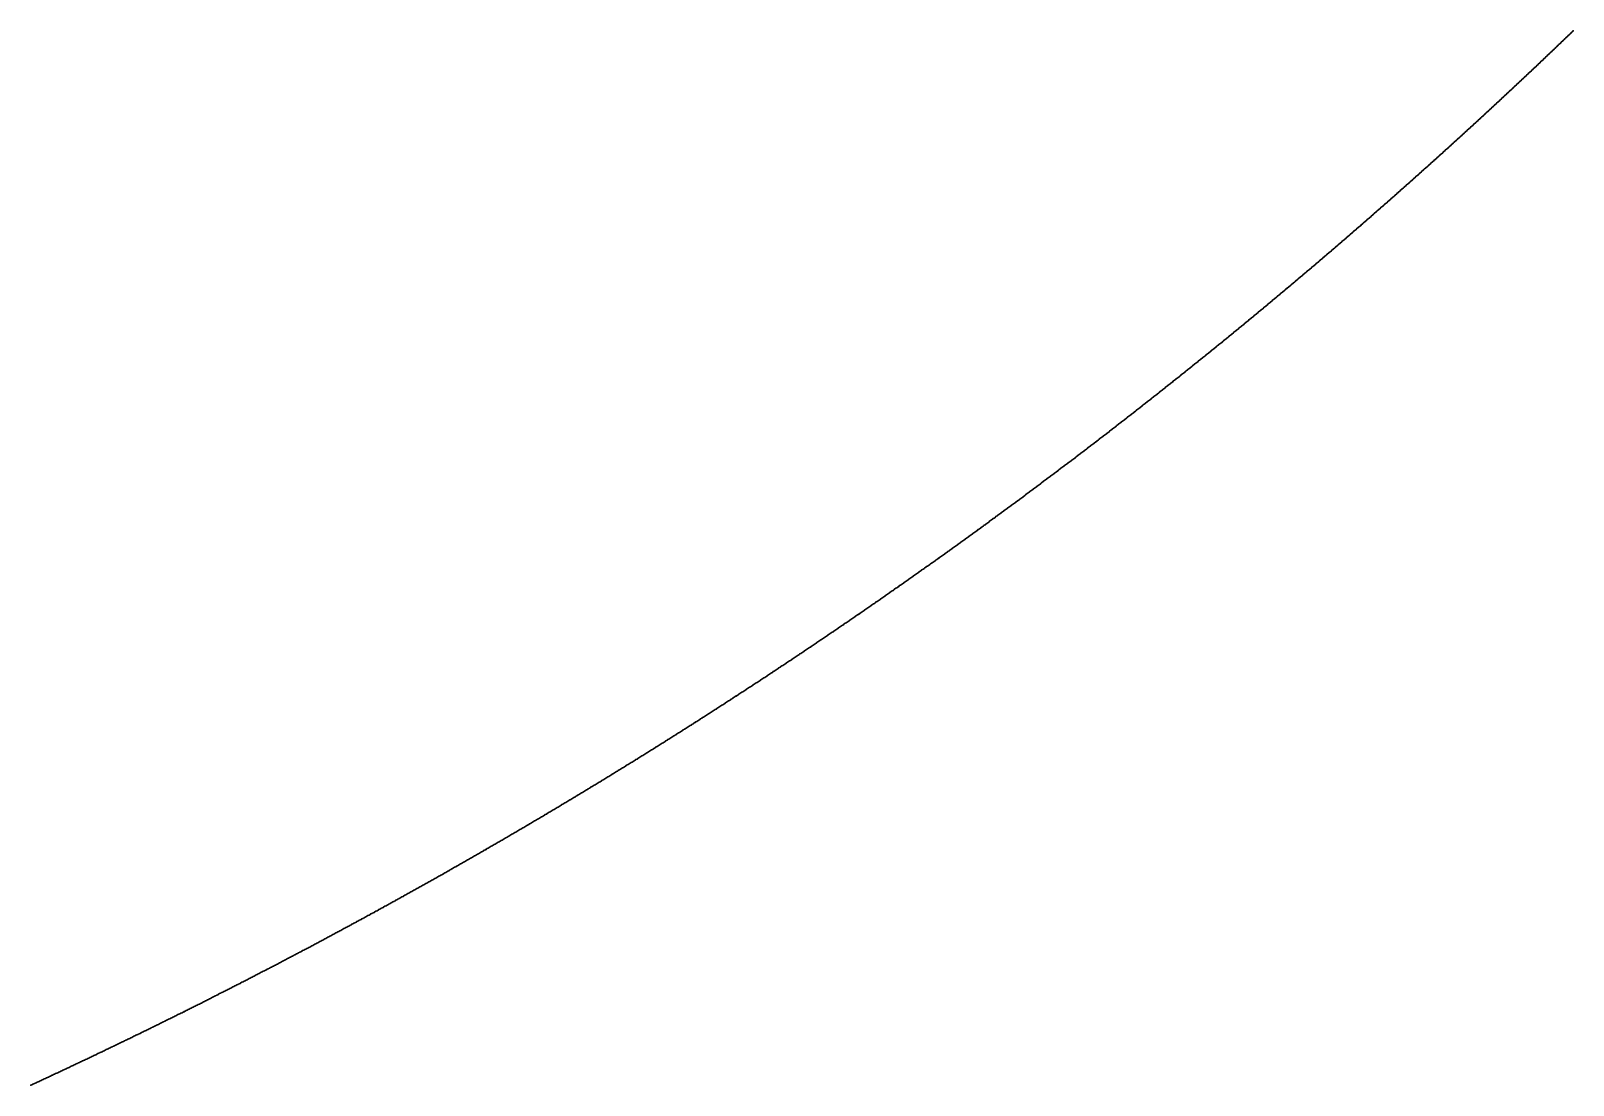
# Model space of a CAD drawing. Header units: metres. Extents: x -98 to 49, y -90 to 91.
# Drawn here: x 20.59 to 34.12, y -44.65 to -35.4 of the extents above; entities that cross this region are included whole.
import ezdxf

# ---------------------------------------------------------------- set-up
doc = ezdxf.new("R2010")
doc.units = ezdxf.units.M

msp = doc.modelspace()

# ---------------------------------------------------------------- linework, layer by layer
for p in [(34.088, -35.432), (34.096, -35.425), (34.103, -35.418), (34.11, -35.411), (34.117, -35.404), (33.951, -35.563), (33.958, -35.556), (33.966, -35.549), (33.973, -35.542), (33.98, -35.535), (33.987, -35.529), (33.995, -35.522), (34.002, -35.515), (34.009, -35.508), (34.016, -35.501), (34.023, -35.494), (34.031, -35.487), (34.038, -35.48), (34.045, -35.473), (34.052, -35.466), (34.06, -35.459), (34.067, -35.452), (34.074, -35.445), (34.081, -35.439), (33.806, -35.701), (33.814, -35.694), (33.821, -35.687), (33.828, -35.68), (33.835, -35.673), (33.843, -35.666), (33.844, -35.665), (33.85, -35.66), (33.857, -35.653), (33.864, -35.646), (33.872, -35.639), (33.879, -35.632), (33.886, -35.625), (33.893, -35.618), (33.901, -35.611), (33.908, -35.604), (33.915, -35.598), (33.922, -35.591), (33.929, -35.584), (33.937, -35.577), (33.944, -35.57), (33.661, -35.838), (33.668, -35.831), (33.675, -35.824), (33.683, -35.818), (33.69, -35.811), (33.697, -35.804), (33.704, -35.797), (33.712, -35.79), (33.719, -35.783), (33.726, -35.776), (33.734, -35.77), (33.741, -35.763), (33.748, -35.756), (33.755, -35.749), (33.763, -35.742), (33.77, -35.735), (33.777, -35.728), (33.784, -35.721), (33.792, -35.715), (33.799, -35.708), (33.515, -35.975), (33.522, -35.968), (33.529, -35.961), (33.532, -35.959), (33.537, -35.954), (33.544, -35.947), (33.551, -35.941), (33.559, -35.934), (33.566, -35.927), (33.573, -35.92), (33.581, -35.913), (33.588, -35.906), (33.595, -35.9), (33.602, -35.893), (33.61, -35.886), (33.617, -35.879), (33.624, -35.872), (33.632, -35.865), (33.639, -35.859), (33.646, -35.852), (33.653, -35.845), (33.368, -36.111), (33.375, -36.104), (33.383, -36.097), (33.39, -36.09), (33.397, -36.084), (33.405, -36.077), (33.412, -36.07), (33.419, -36.063), (33.427, -36.056), (33.434, -36.05), (33.441, -36.043), (33.449, -36.036), (33.456, -36.029), (33.463, -36.022), (33.471, -36.016), (33.478, -36.009), (33.485, -36.002), (33.493, -35.995), (33.5, -35.988), (33.507, -35.981), (33.228, -36.239), (33.236, -36.233), (33.243, -36.226), (33.25, -36.219), (33.258, -36.212), (33.265, -36.206), (33.273, -36.199), (33.28, -36.192), (33.287, -36.185), (33.295, -36.178), (33.302, -36.172), (33.309, -36.165), (33.317, -36.158), (33.324, -36.151), (33.331, -36.145), (33.339, -36.138), (33.346, -36.131), (33.353, -36.124), (33.361, -36.117), (33.073, -36.381), (33.081, -36.374), (33.088, -36.367), (33.095, -36.361), (33.103, -36.354), (33.11, -36.347), (33.118, -36.341), (33.125, -36.334), (33.132, -36.327), (33.14, -36.32), (33.147, -36.314), (33.155, -36.307), (33.162, -36.3), (33.169, -36.293), (33.177, -36.287), (33.184, -36.28), (33.191, -36.273), (33.199, -36.266), (33.206, -36.26), (33.214, -36.253), (33.217, -36.25), (33.221, -36.246), (32.925, -36.515), (32.932, -36.508), (32.94, -36.502), (32.947, -36.495), (32.955, -36.488), (32.962, -36.482), (32.97, -36.475), (32.977, -36.468), (32.984, -36.462), (32.992, -36.455), (32.999, -36.448), (33.007, -36.441), (33.014, -36.435), (33.021, -36.428), (33.029, -36.421), (33.036, -36.415), (33.044, -36.408), (33.051, -36.401), (33.058, -36.394), (33.066, -36.388), (32.776, -36.649), (32.784, -36.642), (32.791, -36.635), (32.799, -36.629), (32.806, -36.622), (32.813, -36.615), (32.821, -36.609), (32.828, -36.602), (32.836, -36.595), (32.843, -36.589), (32.851, -36.582), (32.858, -36.575), (32.866, -36.569), (32.873, -36.562), (32.88, -36.555), (32.888, -36.549), (32.895, -36.542), (32.899, -36.538), (32.903, -36.535), (32.91, -36.529), (32.918, -36.522), (32.627, -36.782), (32.634, -36.775), (32.642, -36.768), (32.649, -36.762), (32.657, -36.755), (32.664, -36.749), (32.672, -36.742), (32.679, -36.735), (32.687, -36.729), (32.694, -36.722), (32.702, -36.715), (32.709, -36.709), (32.717, -36.702), (32.724, -36.695), (32.731, -36.689), (32.739, -36.682), (32.746, -36.675), (32.754, -36.669), (32.761, -36.662), (32.769, -36.655), (32.47, -36.921), (32.477, -36.914), (32.485, -36.908), (32.492, -36.901), (32.5, -36.894), (32.507, -36.888), (32.515, -36.881), (32.522, -36.875), (32.53, -36.868), (32.537, -36.861), (32.545, -36.855), (32.552, -36.848), (32.56, -36.841), (32.567, -36.835), (32.575, -36.828), (32.579, -36.824), (32.582, -36.822), (32.589, -36.815), (32.597, -36.808), (32.604, -36.802), (32.612, -36.795), (32.619, -36.788), (32.319, -37.053), (32.327, -37.046), (32.334, -37.039), (32.342, -37.033), (32.349, -37.026), (32.357, -37.02), (32.364, -37.013), (32.372, -37.006), (32.379, -37), (32.387, -36.993), (32.394, -36.987), (32.402, -36.98), (32.409, -36.974), (32.417, -36.967), (32.424, -36.96), (32.432, -36.954), (32.439, -36.947), (32.447, -36.941), (32.455, -36.934), (32.462, -36.927), (32.161, -37.19), (32.168, -37.184), (32.176, -37.177), (32.183, -37.171), (32.191, -37.164), (32.198, -37.157), (32.206, -37.151), (32.213, -37.144), (32.221, -37.138), (32.229, -37.131), (32.236, -37.125), (32.244, -37.118), (32.251, -37.112), (32.257, -37.107), (32.259, -37.105), (32.266, -37.099), (32.274, -37.092), (32.281, -37.085), (32.289, -37.079), (32.296, -37.072), (32.304, -37.066), (32.312, -37.059), (32.001, -37.327), (32.009, -37.321), (32.017, -37.314), (32.024, -37.308), (32.032, -37.301), (32.039, -37.295), (32.047, -37.288), (32.055, -37.282), (32.062, -37.275), (32.07, -37.269), (32.077, -37.262), (32.085, -37.256), (32.092, -37.249), (32.1, -37.242), (32.108, -37.236), (32.115, -37.229), (32.123, -37.223), (32.13, -37.216), (32.138, -37.21), (32.145, -37.203), (32.153, -37.197), (31.849, -37.457), (31.857, -37.451), (31.865, -37.444), (31.872, -37.438), (31.88, -37.431), (31.887, -37.425), (31.895, -37.418), (31.903, -37.412), (31.91, -37.405), (31.918, -37.399), (31.925, -37.392), (31.932, -37.387), (31.933, -37.386), (31.941, -37.379), (31.948, -37.373), (31.956, -37.366), (31.963, -37.36), (31.971, -37.353), (31.979, -37.347), (31.986, -37.34), (31.994, -37.334), (31.689, -37.593), (31.697, -37.586), (31.704, -37.58), (31.712, -37.573), (31.72, -37.567), (31.727, -37.561), (31.735, -37.554), (31.743, -37.548), (31.75, -37.541), (31.758, -37.535), (31.765, -37.528), (31.773, -37.522), (31.781, -37.515), (31.788, -37.509), (31.796, -37.502), (31.804, -37.496), (31.811, -37.489), (31.819, -37.483), (31.826, -37.476), (31.834, -37.47), (31.842, -37.464), (31.528, -37.728), (31.536, -37.721), (31.544, -37.715), (31.551, -37.708), (31.559, -37.702), (31.567, -37.696), (31.574, -37.689), (31.582, -37.683), (31.59, -37.676), (31.597, -37.67), (31.604, -37.664), (31.605, -37.664), (31.613, -37.657), (31.62, -37.651), (31.628, -37.644), (31.636, -37.638), (31.643, -37.631), (31.651, -37.625), (31.659, -37.619), (31.666, -37.612), (31.674, -37.606), (31.681, -37.599), (31.359, -37.868), (31.367, -37.862), (31.375, -37.856), (31.382, -37.849), (31.39, -37.843), (31.398, -37.837), (31.405, -37.83), (31.413, -37.824), (31.421, -37.817), (31.428, -37.811), (31.436, -37.805), (31.444, -37.798), (31.451, -37.792), (31.459, -37.785), (31.467, -37.779), (31.475, -37.773), (31.482, -37.766), (31.49, -37.76), (31.498, -37.753), (31.505, -37.747), (31.513, -37.741), (31.521, -37.734), (31.197, -38.002), (31.205, -37.996), (31.213, -37.989), (31.22, -37.983), (31.228, -37.977), (31.236, -37.97), (31.243, -37.964), (31.251, -37.958), (31.259, -37.951), (31.267, -37.945), (31.274, -37.938), (31.274, -37.939), (31.282, -37.932), (31.29, -37.926), (31.297, -37.919), (31.305, -37.913), (31.313, -37.907), (31.321, -37.9), (31.328, -37.894), (31.336, -37.888), (31.344, -37.881), (31.351, -37.875), (31.035, -38.135), (31.042, -38.129), (31.05, -38.122), (31.058, -38.116), (31.066, -38.11), (31.073, -38.103), (31.081, -38.097), (31.089, -38.091), (31.097, -38.084), (31.104, -38.078), (31.112, -38.072), (31.12, -38.065), (31.128, -38.059), (31.135, -38.053), (31.143, -38.046), (31.151, -38.04), (31.158, -38.034), (31.166, -38.027), (31.174, -38.021), (31.182, -38.015), (31.189, -38.008), (30.864, -38.273), (30.871, -38.267), (30.879, -38.261), (30.887, -38.255), (30.895, -38.248), (30.903, -38.242), (30.91, -38.236), (30.918, -38.229), (30.926, -38.223), (30.934, -38.217), (30.941, -38.211), (30.942, -38.21), (30.949, -38.204), (30.957, -38.198), (30.965, -38.192), (30.972, -38.185), (30.98, -38.179), (30.988, -38.173), (30.996, -38.166), (31.004, -38.16), (31.011, -38.154), (31.019, -38.148), (31.027, -38.141), (30.7, -38.405), (30.708, -38.399), (30.716, -38.392), (30.723, -38.386), (30.731, -38.38), (30.739, -38.374), (30.747, -38.367), (30.755, -38.361), (30.762, -38.355), (30.77, -38.349), (30.778, -38.342), (30.786, -38.336), (30.794, -38.33), (30.801, -38.324), (30.809, -38.317), (30.817, -38.311), (30.825, -38.305), (30.832, -38.298), (30.84, -38.292), (30.848, -38.286), (30.856, -38.28), (30.528, -38.542), (30.536, -38.536), (30.543, -38.529), (30.551, -38.523), (30.559, -38.517), (30.567, -38.511), (30.575, -38.505), (30.583, -38.498), (30.59, -38.492), (30.598, -38.486), (30.606, -38.48), (30.607, -38.479), (30.614, -38.473), (30.622, -38.467), (30.63, -38.461), (30.637, -38.455), (30.645, -38.448), (30.653, -38.442), (30.661, -38.436), (30.669, -38.43), (30.676, -38.424), (30.684, -38.417), (30.692, -38.411), (30.355, -38.678), (30.363, -38.672), (30.371, -38.666), (30.379, -38.659), (30.386, -38.653), (30.394, -38.647), (30.402, -38.641), (30.41, -38.635), (30.418, -38.629), (30.426, -38.622), (30.434, -38.616), (30.441, -38.61), (30.449, -38.604), (30.457, -38.598), (30.465, -38.591), (30.473, -38.585), (30.481, -38.579), (30.489, -38.573), (30.496, -38.567), (30.504, -38.56), (30.512, -38.554), (30.52, -38.548), (30.182, -38.813), (30.19, -38.807), (30.197, -38.801), (30.205, -38.795), (30.213, -38.789), (30.221, -38.783), (30.229, -38.777), (30.237, -38.77), (30.245, -38.764), (30.253, -38.758), (30.261, -38.752), (30.268, -38.746), (30.27, -38.744), (30.276, -38.74), (30.284, -38.733), (30.292, -38.727), (30.3, -38.721), (30.308, -38.715), (30.316, -38.709), (30.324, -38.703), (30.331, -38.696), (30.339, -38.69), (30.347, -38.684), (30.008, -38.948), (30.016, -38.942), (30.024, -38.936), (30.031, -38.93), (30.039, -38.924), (30.047, -38.918), (30.055, -38.911), (30.063, -38.905), (30.071, -38.899), (30.079, -38.893), (30.087, -38.887), (30.095, -38.881), (30.103, -38.875), (30.111, -38.869), (30.118, -38.862), (30.126, -38.856), (30.134, -38.85), (30.142, -38.844), (30.15, -38.838), (30.158, -38.832), (30.166, -38.826), (30.174, -38.82), (29.833, -39.082), (29.841, -39.076), (29.849, -39.07), (29.857, -39.064), (29.865, -39.058), (29.873, -39.052), (29.881, -39.045), (29.889, -39.039), (29.897, -39.033), (29.905, -39.027), (29.913, -39.021), (29.921, -39.015), (29.928, -39.009), (29.931, -39.007), (29.936, -39.003), (29.944, -38.997), (29.952, -38.991), (29.96, -38.985), (29.968, -38.979), (29.976, -38.972), (29.984, -38.966), (29.992, -38.96), (30, -38.954), (29.65, -39.221), (29.658, -39.215), (29.666, -39.209), (29.674, -39.203), (29.682, -39.197), (29.69, -39.191), (29.698, -39.185), (29.706, -39.179), (29.714, -39.173), (29.722, -39.167), (29.73, -39.161), (29.738, -39.155), (29.746, -39.149), (29.754, -39.143), (29.762, -39.136), (29.77, -39.13), (29.777, -39.124), (29.785, -39.118), (29.793, -39.112), (29.801, -39.106), (29.809, -39.1), (29.817, -39.094), (29.825, -39.088), (29.474, -39.353), (29.482, -39.347), (29.49, -39.341), (29.498, -39.335), (29.506, -39.329), (29.514, -39.323), (29.522, -39.317), (29.53, -39.311), (29.538, -39.305), (29.546, -39.299), (29.554, -39.293), (29.562, -39.287), (29.57, -39.281), (29.578, -39.275), (29.586, -39.269), (29.59, -39.267), (29.594, -39.263), (29.602, -39.257), (29.61, -39.251), (29.618, -39.245), (29.626, -39.239), (29.634, -39.233), (29.642, -39.227), (29.29, -39.491), (29.298, -39.485), (29.306, -39.479), (29.314, -39.473), (29.322, -39.467), (29.33, -39.461), (29.338, -39.455), (29.346, -39.449), (29.354, -39.443), (29.362, -39.437), (29.37, -39.431), (29.378, -39.425), (29.386, -39.419), (29.394, -39.413), (29.402, -39.407), (29.41, -39.401), (29.418, -39.395), (29.426, -39.389), (29.434, -39.383), (29.442, -39.377), (29.45, -39.371), (29.458, -39.365), (29.466, -39.359), (29.113, -39.621), (29.121, -39.615), (29.129, -39.61), (29.137, -39.604), (29.145, -39.598), (29.153, -39.592), (29.161, -39.586), (29.169, -39.58), (29.177, -39.574), (29.185, -39.568), (29.193, -39.562), (29.201, -39.556), (29.209, -39.55), (29.218, -39.544), (29.226, -39.538), (29.234, -39.532), (29.242, -39.526), (29.246, -39.523), (29.25, -39.52), (29.258, -39.515), (29.266, -39.509), (29.274, -39.503), (29.282, -39.497), (28.927, -39.757), (28.935, -39.751), (28.943, -39.745), (28.952, -39.739), (28.96, -39.734), (28.968, -39.728), (28.976, -39.722), (28.984, -39.716), (28.992, -39.71), (29, -39.704), (29.008, -39.698), (29.016, -39.692), (29.024, -39.686), (29.032, -39.68), (29.04, -39.675), (29.048, -39.669), (29.056, -39.663), (29.065, -39.657), (29.073, -39.651), (29.081, -39.645), (29.089, -39.639), (29.097, -39.633), (29.105, -39.627), (28.741, -39.892), (28.749, -39.886), (28.757, -39.88), (28.765, -39.874), (28.773, -39.869), (28.782, -39.863), (28.79, -39.857), (28.798, -39.851), (28.806, -39.845), (28.814, -39.839), (28.822, -39.833), (28.83, -39.828), (28.838, -39.822), (28.846, -39.816), (28.854, -39.81), (28.863, -39.804), (28.871, -39.798), (28.879, -39.792), (28.887, -39.787), (28.895, -39.781), (28.9, -39.777), (28.903, -39.775), (28.911, -39.769), (28.919, -39.763), (28.546, -40.032), (28.552, -40.028), (28.554, -40.026), (28.562, -40.02), (28.57, -40.014), (28.578, -40.009), (28.587, -40.003), (28.595, -39.997), (28.603, -39.991), (28.611, -39.985), (28.619, -39.979), (28.627, -39.974), (28.635, -39.968), (28.644, -39.962), (28.652, -39.956), (28.66, -39.95), (28.668, -39.945), (28.676, -39.939), (28.684, -39.933), (28.692, -39.927), (28.7, -39.921), (28.709, -39.915), (28.717, -39.91), (28.725, -39.904), (28.733, -39.898), (28.358, -40.165), (28.367, -40.159), (28.375, -40.153), (28.383, -40.148), (28.391, -40.142), (28.399, -40.136), (28.407, -40.13), (28.416, -40.124), (28.424, -40.119), (28.432, -40.113), (28.44, -40.107), (28.448, -40.101), (28.456, -40.096), (28.464, -40.09), (28.473, -40.084), (28.481, -40.078), (28.489, -40.072), (28.497, -40.067), (28.505, -40.061), (28.513, -40.055), (28.522, -40.049), (28.53, -40.043), (28.538, -40.038), (28.162, -40.303), (28.17, -40.297), (28.178, -40.291), (28.187, -40.286), (28.195, -40.28), (28.201, -40.275), (28.203, -40.274), (28.211, -40.268), (28.219, -40.263), (28.228, -40.257), (28.236, -40.251), (28.244, -40.245), (28.252, -40.24), (28.26, -40.234), (28.268, -40.228), (28.277, -40.222), (28.285, -40.217), (28.293, -40.211), (28.301, -40.205), (28.309, -40.199), (28.318, -40.194), (28.326, -40.188), (28.334, -40.182), (28.342, -40.176), (28.35, -40.171), (27.973, -40.434), (27.981, -40.428), (27.99, -40.423), (27.998, -40.417), (28.006, -40.411), (28.014, -40.406), (28.022, -40.4), (28.031, -40.394), (28.039, -40.389), (28.047, -40.383), (28.055, -40.377), (28.064, -40.371), (28.072, -40.366), (28.08, -40.36), (28.088, -40.354), (28.096, -40.349), (28.105, -40.343), (28.113, -40.337), (28.121, -40.331), (28.129, -40.326), (28.137, -40.32), (28.146, -40.314), (28.154, -40.309), (27.775, -40.57), (27.784, -40.564), (27.792, -40.559), (27.8, -40.553), (27.808, -40.548), (27.817, -40.542), (27.825, -40.536), (27.833, -40.531), (27.841, -40.525), (27.849, -40.52), (27.85, -40.519), (27.858, -40.514), (27.866, -40.508), (27.874, -40.502), (27.883, -40.497), (27.891, -40.491), (27.899, -40.485), (27.907, -40.48), (27.916, -40.474), (27.924, -40.468), (27.932, -40.463), (27.94, -40.457), (27.949, -40.451), (27.957, -40.445), (27.965, -40.44), (27.577, -40.705), (27.585, -40.7), (27.594, -40.694), (27.602, -40.688), (27.61, -40.683), (27.619, -40.677), (27.627, -40.672), (27.635, -40.666), (27.643, -40.66), (27.652, -40.655), (27.66, -40.649), (27.668, -40.643), (27.676, -40.638), (27.685, -40.632), (27.693, -40.627), (27.701, -40.621), (27.709, -40.615), (27.718, -40.61), (27.726, -40.604), (27.734, -40.598), (27.742, -40.593), (27.751, -40.587), (27.759, -40.581), (27.767, -40.576), (27.378, -40.839), (27.386, -40.834), (27.395, -40.828), (27.403, -40.823), (27.411, -40.817), (27.42, -40.811), (27.428, -40.806), (27.436, -40.8), (27.445, -40.795), (27.453, -40.789), (27.461, -40.784), (27.469, -40.778), (27.478, -40.772), (27.486, -40.767), (27.494, -40.761), (27.494, -40.761), (27.503, -40.756), (27.511, -40.75), (27.519, -40.744), (27.527, -40.739), (27.536, -40.733), (27.544, -40.728), (27.552, -40.722), (27.561, -40.716), (27.569, -40.711), (27.17, -40.978), (27.179, -40.972), (27.187, -40.967), (27.195, -40.961), (27.203, -40.956), (27.212, -40.95), (27.22, -40.945), (27.228, -40.939), (27.237, -40.934), (27.245, -40.928), (27.253, -40.923), (27.262, -40.917), (27.27, -40.912), (27.278, -40.906), (27.287, -40.9), (27.295, -40.895), (27.303, -40.889), (27.312, -40.884), (27.32, -40.878), (27.328, -40.873), (27.337, -40.867), (27.345, -40.862), (27.353, -40.856), (27.362, -40.85), (27.37, -40.845), (26.97, -41.11), (26.978, -41.105), (26.987, -41.099), (26.995, -41.094), (27.003, -41.088), (27.012, -41.083), (27.02, -41.077), (27.028, -41.072), (27.037, -41.066), (27.045, -41.061), (27.053, -41.055), (27.062, -41.05), (27.07, -41.044), (27.078, -41.039), (27.087, -41.033), (27.095, -41.028), (27.103, -41.022), (27.112, -41.017), (27.12, -41.011), (27.128, -41.006), (27.137, -41), (27.137, -41), (27.145, -40.995), (27.153, -40.989), (27.162, -40.984), (26.76, -41.247), (26.769, -41.241), (26.777, -41.236), (26.778, -41.235), (26.786, -41.23), (26.794, -41.225), (26.802, -41.219), (26.811, -41.214), (26.819, -41.209), (26.828, -41.203), (26.836, -41.198), (26.844, -41.192), (26.853, -41.187), (26.861, -41.181), (26.869, -41.176), (26.878, -41.17), (26.886, -41.165), (26.895, -41.159), (26.903, -41.154), (26.911, -41.148), (26.92, -41.143), (26.928, -41.138), (26.936, -41.132), (26.945, -41.127), (26.953, -41.121), (26.961, -41.116), (26.55, -41.382), (26.559, -41.377), (26.567, -41.371), (26.576, -41.366), (26.584, -41.361), (26.593, -41.355), (26.601, -41.35), (26.609, -41.344), (26.618, -41.339), (26.626, -41.334), (26.635, -41.328), (26.643, -41.323), (26.651, -41.317), (26.66, -41.312), (26.668, -41.306), (26.677, -41.301), (26.685, -41.296), (26.693, -41.29), (26.702, -41.285), (26.71, -41.279), (26.719, -41.274), (26.727, -41.268), (26.735, -41.263), (26.744, -41.258), (26.752, -41.252), (26.34, -41.517), (26.348, -41.511), (26.357, -41.506), (26.365, -41.501), (26.373, -41.495), (26.382, -41.49), (26.39, -41.484), (26.399, -41.479), (26.407, -41.474), (26.416, -41.468), (26.418, -41.467), (26.424, -41.463), (26.433, -41.458), (26.441, -41.452), (26.449, -41.447), (26.458, -41.442), (26.466, -41.436), (26.475, -41.431), (26.483, -41.425), (26.491, -41.42), (26.5, -41.415), (26.508, -41.409), (26.517, -41.404), (26.525, -41.398), (26.534, -41.393), (26.542, -41.388), (26.12, -41.655), (26.128, -41.65), (26.137, -41.645), (26.145, -41.639), (26.154, -41.634), (26.162, -41.629), (26.171, -41.623), (26.179, -41.618), (26.188, -41.613), (26.196, -41.607), (26.204, -41.602), (26.213, -41.597), (26.221, -41.591), (26.23, -41.586), (26.238, -41.581), (26.247, -41.575), (26.255, -41.57), (26.264, -41.565), (26.272, -41.559), (26.281, -41.554), (26.289, -41.549), (26.297, -41.543), (26.306, -41.538), (26.314, -41.533), (26.323, -41.527), (26.331, -41.522), (25.908, -41.788), (25.916, -41.782), (25.925, -41.777), (25.933, -41.772), (25.942, -41.767), (25.95, -41.761), (25.959, -41.756), (25.967, -41.751), (25.976, -41.745), (25.984, -41.74), (25.993, -41.735), (26.001, -41.73), (26.01, -41.724), (26.018, -41.719), (26.027, -41.714), (26.035, -41.708), (26.044, -41.703), (26.052, -41.698), (26.055, -41.696), (26.06, -41.692), (26.069, -41.687), (26.077, -41.682), (26.086, -41.677), (26.094, -41.671), (26.103, -41.666), (26.111, -41.661), (25.686, -41.924), (25.69, -41.922), (25.695, -41.919), (25.703, -41.914), (25.712, -41.908), (25.72, -41.903), (25.729, -41.898), (25.738, -41.893), (25.746, -41.887), (25.755, -41.882), (25.763, -41.877), (25.772, -41.872), (25.78, -41.866), (25.789, -41.861), (25.797, -41.856), (25.806, -41.851), (25.814, -41.845), (25.823, -41.84), (25.831, -41.835), (25.84, -41.83), (25.848, -41.824), (25.857, -41.819), (25.865, -41.814), (25.874, -41.809), (25.882, -41.803), (25.891, -41.798), (25.899, -41.793), (25.464, -42.059), (25.473, -42.054), (25.481, -42.049), (25.49, -42.044), (25.499, -42.039), (25.507, -42.033), (25.516, -42.028), (25.524, -42.023), (25.533, -42.018), (25.541, -42.013), (25.55, -42.007), (25.558, -42.002), (25.567, -41.997), (25.575, -41.992), (25.584, -41.987), (25.593, -41.981), (25.601, -41.976), (25.61, -41.971), (25.618, -41.966), (25.627, -41.961), (25.635, -41.955), (25.644, -41.95), (25.652, -41.945), (25.661, -41.94), (25.669, -41.934), (25.678, -41.929), (25.242, -42.193), (25.25, -42.188), (25.259, -42.183), (25.267, -42.178), (25.276, -42.173), (25.284, -42.168), (25.293, -42.162), (25.302, -42.157), (25.31, -42.152), (25.319, -42.147), (25.323, -42.145), (25.327, -42.142), (25.336, -42.137), (25.344, -42.132), (25.353, -42.126), (25.362, -42.121), (25.37, -42.116), (25.379, -42.111), (25.387, -42.106), (25.396, -42.101), (25.404, -42.095), (25.413, -42.09), (25.422, -42.085), (25.43, -42.08), (25.439, -42.075), (25.447, -42.07), (25.456, -42.064), (25.01, -42.331), (25.018, -42.326), (25.027, -42.321), (25.035, -42.316), (25.044, -42.311), (25.053, -42.306), (25.061, -42.301), (25.07, -42.296), (25.078, -42.291), (25.087, -42.285), (25.096, -42.28), (25.104, -42.275), (25.113, -42.27), (25.121, -42.265), (25.13, -42.26), (25.139, -42.255), (25.147, -42.25), (25.156, -42.245), (25.164, -42.239), (25.173, -42.234), (25.182, -42.229), (25.19, -42.224), (25.199, -42.219), (25.207, -42.214), (25.216, -42.209), (25.224, -42.204), (25.233, -42.198), (24.785, -42.463), (24.794, -42.458), (24.803, -42.453), (24.811, -42.448), (24.82, -42.443), (24.829, -42.438), (24.837, -42.433), (24.846, -42.428), (24.854, -42.423), (24.863, -42.417), (24.872, -42.412), (24.88, -42.407), (24.889, -42.402), (24.898, -42.397), (24.906, -42.392), (24.915, -42.387), (24.923, -42.382), (24.932, -42.377), (24.941, -42.372), (24.949, -42.367), (24.954, -42.364), (24.958, -42.362), (24.966, -42.357), (24.975, -42.352), (24.984, -42.347), (24.992, -42.341), (25.001, -42.336), (24.552, -42.598), (24.561, -42.593), (24.569, -42.588), (24.578, -42.583), (24.584, -42.58), (24.586, -42.578), (24.595, -42.573), (24.604, -42.568), (24.612, -42.563), (24.621, -42.558), (24.63, -42.553), (24.638, -42.548), (24.647, -42.543), (24.656, -42.538), (24.664, -42.533), (24.673, -42.528), (24.682, -42.523), (24.69, -42.518), (24.699, -42.513), (24.708, -42.508), (24.716, -42.503), (24.725, -42.498), (24.734, -42.493), (24.742, -42.488), (24.751, -42.483), (24.759, -42.478), (24.768, -42.473), (24.777, -42.468), (24.309, -42.737), (24.318, -42.733), (24.326, -42.728), (24.335, -42.723), (24.344, -42.718), (24.352, -42.713), (24.361, -42.708), (24.37, -42.703), (24.378, -42.698), (24.387, -42.693), (24.396, -42.688), (24.404, -42.683), (24.413, -42.678), (24.422, -42.673), (24.43, -42.668), (24.439, -42.663), (24.448, -42.658), (24.456, -42.653), (24.465, -42.648), (24.474, -42.643), (24.483, -42.638), (24.491, -42.633), (24.5, -42.628), (24.509, -42.623), (24.517, -42.618), (24.526, -42.613), (24.535, -42.608), (24.543, -42.603), (24.074, -42.87), (24.083, -42.865), (24.091, -42.861), (24.1, -42.856), (24.109, -42.851), (24.117, -42.846), (24.126, -42.841), (24.135, -42.836), (24.144, -42.831), (24.152, -42.826), (24.161, -42.821), (24.17, -42.816), (24.178, -42.811), (24.187, -42.807), (24.196, -42.802), (24.205, -42.797), (24.211, -42.793), (24.213, -42.792), (24.222, -42.787), (24.231, -42.782), (24.239, -42.777), (24.248, -42.772), (24.257, -42.767), (24.265, -42.762), (24.274, -42.757), (24.283, -42.752), (24.291, -42.747), (24.3, -42.742), (23.829, -43.007), (23.837, -43.003), (23.838, -43.002), (23.847, -42.997), (23.856, -42.992), (23.864, -42.987), (23.873, -42.982), (23.882, -42.978), (23.891, -42.973), (23.899, -42.968), (23.908, -42.963), (23.917, -42.958), (23.925, -42.953), (23.934, -42.948), (23.943, -42.944), (23.952, -42.939), (23.96, -42.934), (23.969, -42.929), (23.978, -42.924), (23.987, -42.919), (23.995, -42.914), (24.004, -42.909), (24.013, -42.905), (24.022, -42.9), (24.03, -42.895), (24.039, -42.89), (24.048, -42.885), (24.056, -42.88), (24.065, -42.875), (23.584, -43.142), (23.593, -43.137), (23.602, -43.132), (23.61, -43.127), (23.619, -43.122), (23.628, -43.118), (23.637, -43.113), (23.645, -43.108), (23.654, -43.103), (23.663, -43.098), (23.672, -43.094), (23.681, -43.089), (23.689, -43.084), (23.698, -43.079), (23.707, -43.074), (23.716, -43.07), (23.724, -43.065), (23.733, -43.06), (23.742, -43.055), (23.751, -43.05), (23.759, -43.045), (23.768, -43.041), (23.777, -43.036), (23.786, -43.031), (23.794, -43.026), (23.803, -43.021), (23.812, -43.016), (23.821, -43.012), (23.338, -43.275), (23.347, -43.271), (23.356, -43.266), (23.364, -43.261), (23.373, -43.256), (23.382, -43.252), (23.391, -43.247), (23.4, -43.242), (23.408, -43.237), (23.417, -43.232), (23.426, -43.228), (23.435, -43.223), (23.444, -43.218), (23.452, -43.213), (23.461, -43.209), (23.461, -43.209), (23.47, -43.204), (23.479, -43.199), (23.488, -43.194), (23.496, -43.19), (23.505, -43.185), (23.514, -43.18), (23.523, -43.175), (23.531, -43.17), (23.54, -43.166), (23.549, -43.161), (23.558, -43.156), (23.567, -43.151), (23.575, -43.146), (23.082, -43.412), (23.083, -43.412), (23.091, -43.407), (23.1, -43.403), (23.109, -43.398), (23.118, -43.393), (23.127, -43.389), (23.135, -43.384), (23.144, -43.379), (23.153, -43.375), (23.162, -43.37), (23.171, -43.365), (23.179, -43.36), (23.188, -43.356), (23.197, -43.351), (23.206, -43.346), (23.215, -43.342), (23.224, -43.337), (23.232, -43.332), (23.241, -43.327), (23.25, -43.323), (23.259, -43.318), (23.268, -43.313), (23.276, -43.308), (23.285, -43.304), (23.294, -43.299), (23.303, -43.294), (23.312, -43.29), (23.32, -43.285), (23.329, -43.28), (22.826, -43.548), (22.835, -43.543), (22.844, -43.538), (22.853, -43.534), (22.861, -43.529), (22.87, -43.524), (22.879, -43.52), (22.888, -43.515), (22.897, -43.51), (22.906, -43.506), (22.914, -43.501), (22.923, -43.496), (22.932, -43.492), (22.941, -43.487), (22.95, -43.482), (22.959, -43.478), (22.968, -43.473), (22.976, -43.468), (22.985, -43.464), (22.994, -43.459), (23.003, -43.454), (23.012, -43.45), (23.021, -43.445), (23.029, -43.44), (23.038, -43.436), (23.047, -43.431), (23.056, -43.426), (23.065, -43.422), (23.074, -43.417), (22.569, -43.681), (22.578, -43.677), (22.587, -43.672), (22.595, -43.668), (22.604, -43.663), (22.613, -43.658), (22.622, -43.654), (22.631, -43.649), (22.64, -43.645), (22.649, -43.64), (22.658, -43.635), (22.666, -43.631), (22.675, -43.626), (22.684, -43.622), (22.693, -43.617), (22.702, -43.612), (22.703, -43.612), (22.711, -43.608), (22.72, -43.603), (22.729, -43.598), (22.737, -43.594), (22.746, -43.589), (22.755, -43.585), (22.764, -43.58), (22.773, -43.575), (22.782, -43.571), (22.791, -43.566), (22.799, -43.561), (22.808, -43.557), (22.817, -43.552), (22.302, -43.818), (22.311, -43.814), (22.32, -43.809), (22.321, -43.808), (22.329, -43.805), (22.337, -43.8), (22.346, -43.796), (22.355, -43.791), (22.364, -43.786), (22.373, -43.782), (22.382, -43.777), (22.391, -43.773), (22.4, -43.768), (22.409, -43.764), (22.418, -43.759), (22.427, -43.755), (22.435, -43.75), (22.444, -43.745), (22.453, -43.741), (22.462, -43.736), (22.471, -43.732), (22.48, -43.727), (22.489, -43.723), (22.498, -43.718), (22.507, -43.713), (22.515, -43.709), (22.524, -43.704), (22.533, -43.7), (22.542, -43.695), (22.551, -43.691), (22.56, -43.686), (22.034, -43.954), (22.043, -43.949), (22.052, -43.945), (22.061, -43.94), (22.07, -43.936), (22.079, -43.931), (22.088, -43.927), (22.097, -43.922), (22.106, -43.918), (22.115, -43.913), (22.123, -43.909), (22.132, -43.904), (22.141, -43.9), (22.15, -43.895), (22.159, -43.891), (22.168, -43.886), (22.177, -43.882), (22.186, -43.877), (22.195, -43.873), (22.204, -43.868), (22.213, -43.864), (22.222, -43.859), (22.231, -43.855), (22.239, -43.85), (22.248, -43.845), (22.257, -43.841), (22.266, -43.836), (22.275, -43.832), (22.284, -43.827), (22.293, -43.823), (21.766, -44.087), (21.774, -44.083), (21.783, -44.078), (21.792, -44.074), (21.801, -44.069), (21.81, -44.065), (21.819, -44.061), (21.828, -44.056), (21.837, -44.052), (21.846, -44.047), (21.855, -44.043), (21.864, -44.038), (21.873, -44.034), (21.882, -44.029), (21.891, -44.025), (21.9, -44.021), (21.909, -44.016), (21.918, -44.012), (21.927, -44.007), (21.936, -44.003), (21.938, -44.001), (21.945, -43.998), (21.954, -43.994), (21.963, -43.989), (21.971, -43.985), (21.98, -43.98), (21.989, -43.976), (21.998, -43.971), (22.007, -43.967), (22.016, -43.962), (22.025, -43.958), (21.487, -44.223), (21.496, -44.219), (21.505, -44.215), (21.514, -44.21), (21.523, -44.206), (21.532, -44.202), (21.541, -44.197), (21.55, -44.193), (21.553, -44.191), (21.559, -44.188), (21.568, -44.184), (21.577, -44.18), (21.586, -44.175), (21.595, -44.171), (21.604, -44.167), (21.613, -44.162), (21.622, -44.158), (21.631, -44.153), (21.64, -44.149), (21.649, -44.145), (21.658, -44.14), (21.667, -44.136), (21.676, -44.131), (21.685, -44.127), (21.694, -44.122), (21.703, -44.118), (21.712, -44.114), (21.721, -44.109), (21.73, -44.105), (21.739, -44.1), (21.748, -44.096), (21.757, -44.092), (21.208, -44.358), (21.217, -44.354), (21.226, -44.349), (21.235, -44.345), (21.244, -44.341), (21.253, -44.336), (21.262, -44.332), (21.271, -44.328), (21.28, -44.323), (21.289, -44.319), (21.298, -44.315), (21.307, -44.311), (21.316, -44.306), (21.325, -44.302), (21.334, -44.297), (21.343, -44.293), (21.352, -44.289), (21.361, -44.284), (21.37, -44.28), (21.379, -44.276), (21.388, -44.271), (21.397, -44.267), (21.406, -44.263), (21.415, -44.258), (21.424, -44.254), (21.433, -44.25), (21.442, -44.245), (21.451, -44.241), (21.46, -44.237), (21.469, -44.232), (21.478, -44.228), (20.919, -44.495), (20.928, -44.491), (20.937, -44.487), (20.946, -44.482), (20.955, -44.478), (20.964, -44.474), (20.973, -44.47), (20.982, -44.465), (20.991, -44.461), (21, -44.457), (21.009, -44.452), (21.018, -44.448), (21.027, -44.444), (21.036, -44.44), (21.045, -44.435), (21.054, -44.431), (21.063, -44.427), (21.073, -44.423), (21.082, -44.418), (21.091, -44.414), (21.1, -44.41), (21.109, -44.405), (21.118, -44.401), (21.127, -44.397), (21.136, -44.393), (21.145, -44.388), (21.154, -44.384), (21.163, -44.38), (21.167, -44.378), (21.172, -44.375), (21.181, -44.371), (21.19, -44.367), (21.199, -44.362), (20.629, -44.63), (20.638, -44.626), (20.647, -44.622), (20.656, -44.618), (20.665, -44.614), (20.674, -44.609), (20.683, -44.605), (20.692, -44.601), (20.701, -44.597), (20.71, -44.592), (20.72, -44.588), (20.729, -44.584), (20.738, -44.58), (20.747, -44.576), (20.756, -44.571), (20.765, -44.567), (20.774, -44.563), (20.779, -44.561), (20.783, -44.559), (20.792, -44.555), (20.801, -44.55), (20.81, -44.546), (20.819, -44.542), (20.828, -44.538), (20.837, -44.533), (20.846, -44.529), (20.855, -44.525), (20.865, -44.521), (20.874, -44.516), (20.883, -44.512), (20.892, -44.508), (20.901, -44.504), (20.91, -44.499), (20.592, -44.647), (20.602, -44.643), (20.611, -44.639), (20.62, -44.635)]:
    msp.add_point(p)

doc.saveas('drawing.dxf')
